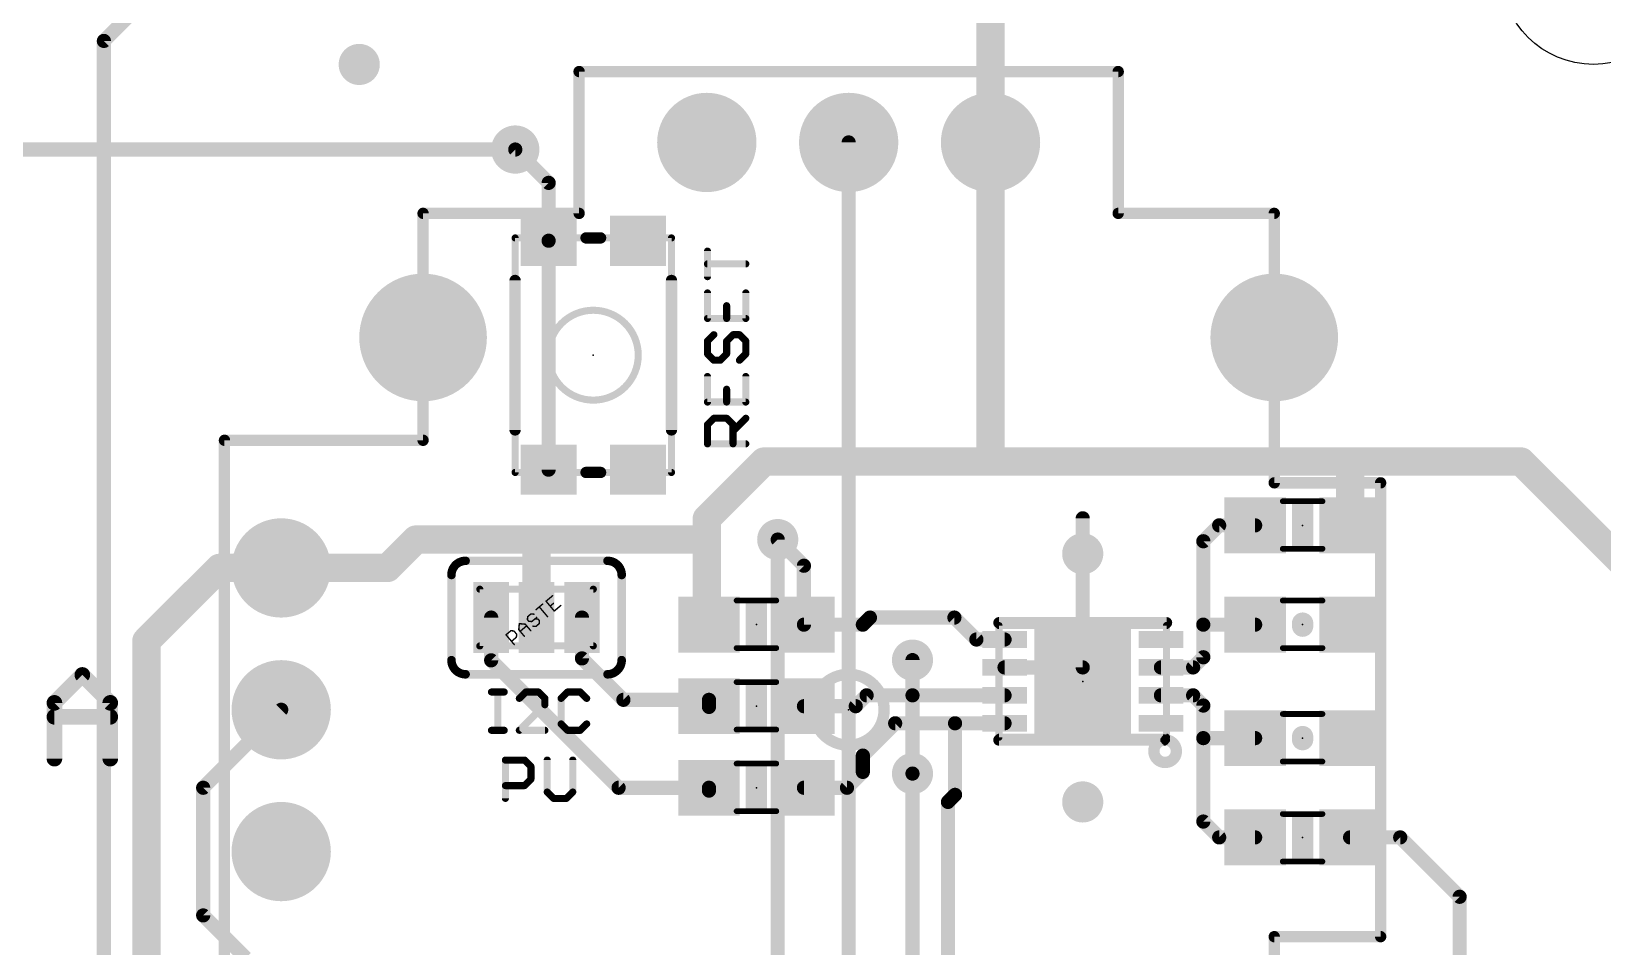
# Model space of a CAD drawing. Extents: x -12 to 110, y -16 to 66.
# Drawn here: x 67.28 to 95.41, y 27 to 43.39 of the extents above; entities that cross this region are included whole.
import ezdxf

# ---------------------------------------------------------------- set-up
doc = ezdxf.new("R2010")
doc.units = 0
for name, color, linetype in [('1', 12, 'CONTINUOUS'), ('16', 132, 'CONTINUOUS'), ('17', 110, 'CONTINUOUS'), ('18', 110, 'CONTINUOUS'), ('20', 53, 'CONTINUOUS'), ('21', 41, 'CONTINUOUS'), ('22', 40, 'CONTINUOUS'), ('23', 53, 'CONTINUOUS'), ('24', 53, 'CONTINUOUS'), ('51', 53, 'CONTINUOUS')]:
    doc.layers.add(name, color=color, linetype=linetype)

# ---------------------------------------------------------------- blocks, each defined once
blk = doc.blocks.new('RECT')
blk.add_solid([(-0.5, -0.5), (0.5, -0.5), (-0.5, 0.5), (0.5, 0.5)])
blk = doc.blocks.new('ROUNDP')
at = {"const_width": 0.5}
blk.add_lwpolyline([(0, -0.25, 1), (0, 0.25, 1), (0, -0.25)], format="xyb", dxfattribs=at)
blk = doc.blocks.new('ROUNDV')
at = {"const_width": 0.5}
blk.add_lwpolyline([(0, -0.25, 1), (0, 0.25, 1), (0, -0.25)], format="xyb", dxfattribs=at)

msp = doc.modelspace()

# ---------------------------------------------------------------- linework, layer by layer
at = {"layer": '1'}
for points, const_width in [([(73.62, 48.26), (68.58, 43.22)], 0.254), ([(84.455, 43.7209), (84.455, 41.402)], 0.508), ([(68.58, 43.22), (68.58, 24.384)], 0.254), ([(84.455, 41.402), (84.455, 35.687)], 0.508), ([(76.543, 40.678), (75.946, 41.275)], 0.254), ([(76.543, 39.642), (76.543, 40.678)], 0.254), ([(76.543, 35.542), (76.543, 39.642)], 0.254), ([(80.3989, 35.687), (79.375, 34.6631)], 0.508), ([(84.455, 35.687), (80.3989, 35.687)], 0.508), ([(90.893, 35.687), (84.455, 35.687)], 0.508), ([(90.893, 35.687), (90.893, 34.544)], 0.508), ([(93.9559, 35.687), (90.893, 35.687)], 0.508), ([(93.9559, 35.687), (97.79, 31.8529)], 0.508), ([(79.375, 34.6631), (79.375, 34.29)], 0.508), ([(86.106, 32), (86.106, 34.671)], 0.254), ([(88.549, 34.544), (88.265, 34.26)], 0.254), ([(89.193, 34.544), (88.549, 34.544)], 0.254), ([(73.66, 33.782), (74.168, 34.29)], 0.508), ([(74.168, 34.29), (76.327, 34.29)], 0.508), ([(76.327, 32.893), (76.327, 34.29)], 0.508), ([(76.327, 34.29), (79.375, 34.29)], 0.508), ([(79.375, 34.29), (79.375, 32.805)], 0.508), ([(81.114, 33.821), (80.645, 34.29)], 0.254), ([(88.265, 34.26), (88.265, 32.766)], 0.254), ([(70.6495, 33.782), (69.342, 32.4745)], 0.508), ([(71.755, 33.782), (70.6495, 33.782)], 0.508), ([(71.755, 33.782), (73.66, 33.782)], 0.508), ([(81.114, 32.766), (81.114, 33.821)], 0.254), ([(75.5142, 32.1266), (75.5142, 32.893)], 0.254), ([(77.1398, 32.1616), (77.1398, 32.893)], 0.254), ([(79.375, 32.805), (79.414, 32.766)], 0.508), ([(79.414, 32.766), (79.375, 32.766)], 0.508), ([(82.169, 32.766), (82.296, 32.893)], 0.254), ([(82.296, 32.893), (83.8086, 32.893)], 0.254), ([(83.8086, 32.893), (84.2016, 32.5)], 0.254), ([(69.342, 32.4745), (69.342, 24.1276)], 0.508), ([(81.114, 32.766), (82.169, 32.766)], 0.254), ([(88.265, 32.766), (89.193, 32.766)], 0.254), ([(88.265, 32.766), (88.265, 32.1825)], 0.254), ([(84.2016, 32.5), (84.706, 32.5)], 0.254), ([(77.7958, 29.845), (75.5142, 32.1266)], 0.254), ([(77.8816, 31.4198), (77.1398, 32.1616)], 0.254), ([(83.058, 31.5), (83.058, 32.131)], 0.254), ([(84.706, 32), (86.106, 32)], 0.254), ([(88.0825, 32), (87.506, 32)], 0.254), ([(88.265, 32.1825), (88.0825, 32)], 0.254), ([(79.414, 31.4198), (77.8816, 31.4198)], 0.254), ([(79.414, 31.4198), (79.414, 31.3055)], 0.254), ([(82.042, 31.3055), (82.2365, 31.5)], 0.254), ([(82.2365, 31.5), (83.058, 31.5)], 0.254), ([(84.706, 31.5), (83.058, 31.5)], 0.254), ([(88.0825, 31.5), (87.506, 31.5)], 0.254), ([(88.265, 31.3175), (88.0825, 31.5)], 0.254), ([(79.414, 31.2928), (79.414, 31.3055)], 0.254), ([(81.114, 31.3055), (82.042, 31.3055)], 0.254), ([(88.265, 30.734), (88.265, 31.3175)], 0.254), ([(82.169, 30.4213), (82.7477, 31)], 0.254), ([(82.7477, 31), (83.82, 31)], 0.254), ([(83.82, 31), (84.706, 31)], 0.254), ([(83.82, 29.718), (83.82, 31)], 0.254), ([(88.265, 30.734), (89.193, 30.734)], 0.254), ([(88.265, 29.24), (88.265, 30.734)], 0.254), ([(82.169, 30.129), (82.169, 30.4213)], 0.254), ([(81.885, 29.845), (82.169, 30.129)], 0.254), ([(83.058, 30.099), (83.058, 24.5497)], 0.254), ([(79.414, 29.845), (77.7958, 29.845)], 0.254), ([(79.414, 29.7942), (79.414, 29.845)], 0.254), ([(81.114, 29.845), (81.885, 29.845)], 0.254), ([(83.693, 29.591), (83.82, 29.718)], 0.254), ([(83.693, 19.939), (83.693, 29.591)], 0.254), ([(88.549, 28.956), (88.265, 29.24)], 0.254), ([(89.193, 28.956), (88.549, 28.956)], 0.254), ([(90.893, 28.956), (91.7902, 28.956)], 0.254), ([(91.7902, 28.956), (92.854, 27.8922)], 0.254), ([(92.854, 27.8922), (92.854, 14.462)], 0.254)]:
    msp.add_lwpolyline(points, dxfattribs=dict(at, const_width=const_width))
for points, const_width in [([(68.6435, 43.22, 1), (68.5165, 43.22)], 0.127), ([(68.5351, 43.2649, 1), (68.6249, 43.1751)], 0.127), ([(84.582, 41.402, 1), (84.328, 41.402)], 0.254), ([(75.9909, 41.3199, 1), (75.9011, 41.2301)], 0.127), ([(84.328, 41.402, 1), (84.582, 41.402)], 0.254), ([(76.6065, 40.678, 1), (76.4795, 40.678)], 0.127), ([(76.4981, 40.6331, 1), (76.5879, 40.7229)], 0.127), ([(76.6065, 39.642, 1), (76.4795, 39.642)], 0.127), ([(76.4795, 39.642, 1), (76.6065, 39.642)], 0.127), ([(80.3989, 35.814, 1), (80.3989, 35.56)], 0.254), ([(80.4887, 35.5972, 1), (80.3091, 35.7768)], 0.254), ([(84.455, 35.814, 1), (84.455, 35.56)], 0.254), ([(84.328, 35.687, 1), (84.582, 35.687)], 0.254), ([(84.455, 35.56, 1), (84.455, 35.814)], 0.254), ([(91.02, 35.687, 1), (90.766, 35.687)], 0.254), ([(90.893, 35.814, 1), (90.893, 35.56)], 0.254), ([(90.893, 35.56, 1), (90.893, 35.814)], 0.254), ([(94.0457, 35.7768, 1), (93.8661, 35.5972)], 0.254), ([(93.9559, 35.56, 1), (93.9559, 35.814)], 0.254), ([(76.4795, 35.542, 1), (76.6065, 35.542)], 0.127), ([(79.502, 34.6631, 1), (79.248, 34.6631)], 0.254), ([(79.2852, 34.7529, 1), (79.4648, 34.5733)], 0.254), ([(86.1695, 34.671, 1), (86.0425, 34.671)], 0.127), ([(88.549, 34.6075, 1), (88.549, 34.4805)], 0.127), ([(88.5939, 34.4991, 1), (88.5041, 34.5889)], 0.127), ([(89.193, 34.4805, 1), (89.193, 34.6075)], 0.127), ([(90.766, 34.544, 1), (91.02, 34.544)], 0.254), ([(74.168, 34.417, 1), (74.168, 34.163)], 0.254), ([(74.2578, 34.2002, 1), (74.0782, 34.3798)], 0.254), ([(76.454, 34.29, 1), (76.2, 34.29)], 0.254), ([(76.327, 34.417, 1), (76.327, 34.163)], 0.254), ([(76.327, 34.163, 1), (76.327, 34.417)], 0.254), ([(79.502, 34.29, 1), (79.248, 34.29)], 0.254), ([(79.248, 34.29, 1), (79.502, 34.29)], 0.254), ([(79.375, 34.163, 1), (79.375, 34.417)], 0.254), ([(80.6899, 34.3349, 1), (80.6001, 34.2451)], 0.127), ([(88.3285, 34.26, 1), (88.2015, 34.26)], 0.127), ([(88.2201, 34.3049, 1), (88.3099, 34.2151)], 0.127), ([(70.6495, 33.909, 1), (70.6495, 33.655)], 0.254), ([(70.7393, 33.6922, 1), (70.5597, 33.8718)], 0.254), ([(71.755, 33.909, 1), (71.755, 33.655)], 0.254), ([(71.755, 33.655, 1), (71.755, 33.909)], 0.254), ([(73.5702, 33.8718, 1), (73.7498, 33.6922)], 0.254), ([(73.66, 33.655, 1), (73.66, 33.909)], 0.254), ([(81.1775, 33.821, 1), (81.0505, 33.821)], 0.127), ([(81.0691, 33.7761, 1), (81.1589, 33.8659)], 0.127), ([(75.5777, 32.893, 1), (75.4507, 32.893)], 0.127), ([(76.2, 32.893, 1), (76.454, 32.893)], 0.254), ([(77.2033, 32.893, 1), (77.0763, 32.893)], 0.127), ([(79.4648, 32.8948, 1), (79.2852, 32.7152)], 0.254), ([(79.375, 32.893, 1), (79.375, 32.639)], 0.254), ([(79.248, 32.805, 1), (79.502, 32.805)], 0.254), ([(79.3242, 32.6762, 1), (79.5038, 32.8558)], 0.254), ([(79.414, 32.639, 1), (79.414, 32.893)], 0.254), ([(82.296, 32.9565, 1), (82.296, 32.8295)], 0.127), ([(82.3409, 32.8481, 1), (82.2511, 32.9379)], 0.127), ([(83.8535, 32.9379, 1), (83.7637, 32.8481)], 0.127), ([(83.8086, 32.8295, 1), (83.8086, 32.9565)], 0.127), ([(69.469, 32.4745, 1), (69.215, 32.4745)], 0.254), ([(69.2522, 32.5643, 1), (69.4318, 32.3847)], 0.254), ([(81.114, 32.8295, 1), (81.114, 32.7025)], 0.127), ([(81.0505, 32.766, 1), (81.1775, 32.766)], 0.127), ([(82.1241, 32.8109, 1), (82.2139, 32.7211)], 0.127), ([(82.169, 32.7025, 1), (82.169, 32.8295)], 0.127), ([(88.265, 32.8295, 1), (88.265, 32.7025)], 0.127), ([(88.3285, 32.766, 1), (88.2015, 32.766)], 0.127), ([(88.2015, 32.766, 1), (88.3285, 32.766)], 0.127), ([(89.193, 32.7025, 1), (89.193, 32.8295)], 0.127), ([(84.2016, 32.5635, 1), (84.2016, 32.4365)], 0.127), ([(84.1567, 32.4551, 1), (84.2465, 32.5449)], 0.127), ([(84.706, 32.4365, 1), (84.706, 32.5635)], 0.127), ([(75.5591, 32.1715, 1), (75.4693, 32.0817)], 0.127), ([(75.4507, 32.1266, 1), (75.5777, 32.1266)], 0.127), ([(77.1847, 32.2065, 1), (77.0949, 32.1167)], 0.127), ([(77.0763, 32.1616, 1), (77.2033, 32.1616)], 0.127), ([(83.1215, 32.131, 1), (82.9945, 32.131)], 0.127), ([(84.706, 32.0635, 1), (84.706, 31.9365)], 0.127), ([(86.106, 31.9365, 1), (86.106, 32.0635)], 0.127), ([(87.506, 32.0635, 1), (87.506, 31.9365)], 0.127), ([(88.0376, 32.0449, 1), (88.1274, 31.9551)], 0.127), ([(88.0825, 31.9365, 1), (88.0825, 32.0635)], 0.127), ([(88.2015, 32.1825, 1), (88.3285, 32.1825)], 0.127), ([(88.3099, 32.1376, 1), (88.2201, 32.2274)], 0.127), ([(86.0425, 32, 1), (86.1695, 32)], 0.127), ([(77.8816, 31.4833, 1), (77.8816, 31.3563)], 0.127), ([(77.8367, 31.3749, 1), (77.9265, 31.4647)], 0.127), ([(79.4775, 31.4198, 1), (79.3505, 31.4198)], 0.127), ([(79.414, 31.3563, 1), (79.414, 31.4833)], 0.127), ([(82.2365, 31.5635, 1), (82.2365, 31.4365)], 0.127), ([(82.2814, 31.4551, 1), (82.1916, 31.5449)], 0.127), ([(83.058, 31.5635, 1), (83.058, 31.4365)], 0.127), ([(82.9945, 31.5, 1), (83.1215, 31.5)], 0.127), ([(83.058, 31.4365, 1), (83.058, 31.5635)], 0.127), ([(84.706, 31.4365, 1), (84.706, 31.5635)], 0.127), ([(87.506, 31.5635, 1), (87.506, 31.4365)], 0.127), ([(88.1274, 31.5449, 1), (88.0376, 31.4551)], 0.127), ([(88.0825, 31.4365, 1), (88.0825, 31.5635)], 0.127), ([(79.4775, 31.3055, 1), (79.3505, 31.3055)], 0.127), ([(79.3505, 31.3055, 1), (79.4775, 31.3055)], 0.127), ([(79.3505, 31.2928, 1), (79.4775, 31.2928)], 0.127), ([(81.114, 31.369, 1), (81.114, 31.242)], 0.127), ([(81.9971, 31.3504, 1), (82.0869, 31.2606)], 0.127), ([(82.042, 31.242, 1), (82.042, 31.369)], 0.127), ([(88.3285, 31.3175, 1), (88.2015, 31.3175)], 0.127), ([(88.2201, 31.2726, 1), (88.3099, 31.3624)], 0.127), ([(82.7477, 31.0635, 1), (82.7477, 30.9365)], 0.127), ([(82.7926, 30.9551, 1), (82.7028, 31.0449)], 0.127), ([(83.82, 31.0635, 1), (83.82, 30.9365)], 0.127), ([(83.8835, 31, 1), (83.7565, 31)], 0.127), ([(83.82, 30.9365, 1), (83.82, 31.0635)], 0.127), ([(84.706, 30.9365, 1), (84.706, 31.0635)], 0.127), ([(88.265, 30.7975, 1), (88.265, 30.6705)], 0.127), ([(88.3285, 30.734, 1), (88.2015, 30.734)], 0.127), ([(88.2015, 30.734, 1), (88.3285, 30.734)], 0.127), ([(89.193, 30.6705, 1), (89.193, 30.7975)], 0.127), ([(82.2325, 30.4213, 1), (82.1055, 30.4213)], 0.127), ([(82.1241, 30.4662, 1), (82.2139, 30.3764)], 0.127), ([(82.1055, 30.129, 1), (82.2325, 30.129)], 0.127), ([(82.2139, 30.0841, 1), (82.1241, 30.1739)], 0.127), ([(83.1215, 30.099, 1), (82.9945, 30.099)], 0.127), ([(77.7958, 29.9085, 1), (77.7958, 29.7815)], 0.127), ([(77.7509, 29.8001, 1), (77.8407, 29.8899)], 0.127), ([(79.4775, 29.845, 1), (79.3505, 29.845)], 0.127), ([(79.3505, 29.7942, 1), (79.4775, 29.7942)], 0.127), ([(79.414, 29.7815, 1), (79.414, 29.9085)], 0.127), ([(81.114, 29.9085, 1), (81.114, 29.7815)], 0.127), ([(81.8401, 29.8899, 1), (81.9299, 29.8001)], 0.127), ([(81.885, 29.7815, 1), (81.885, 29.9085)], 0.127), ([(83.8649, 29.6731, 1), (83.7751, 29.7629)], 0.127), ([(83.7565, 29.591, 1), (83.6295, 29.591)], 0.127), ([(83.6481, 29.6359, 1), (83.7379, 29.5461)], 0.127), ([(83.7565, 29.718, 1), (83.8835, 29.718)], 0.127), ([(88.3099, 29.2849, 1), (88.2201, 29.1951)], 0.127), ([(88.2015, 29.24, 1), (88.3285, 29.24)], 0.127), ([(88.549, 29.0195, 1), (88.549, 28.8925)], 0.127), ([(88.5041, 28.9111, 1), (88.5939, 29.0009)], 0.127), ([(89.193, 28.8925, 1), (89.193, 29.0195)], 0.127), ([(90.893, 29.0195, 1), (90.893, 28.8925)], 0.127), ([(91.8351, 29.0009, 1), (91.7453, 28.9111)], 0.127), ([(91.7902, 28.8925, 1), (91.7902, 29.0195)], 0.127), ([(92.9175, 27.8922, 1), (92.7905, 27.8922)], 0.127), ([(92.8091, 27.8473, 1), (92.8989, 27.9371)], 0.127)]:
    msp.add_lwpolyline(points, format="xyb", dxfattribs=dict(at, const_width=const_width))
at = {"layer": '16', "const_width": 0.254}
for points in [[(75.946, 41.275), (55.145, 41.275)], [(81.915, 41.402), (81.915, 10.3378)], [(80.645, 34.29), (80.645, 22.8758)], [(83.058, 30.099), (83.058, 32.131)], [(71.755, 31.242), (70.358, 29.845)], [(83.058, 23.241), (83.058, 30.099)], [(70.358, 29.845), (70.358, 27.559)], [(70.358, 27.559), (71.12, 26.797)]]:
    msp.add_lwpolyline(points, dxfattribs=at)
at = {"layer": '16', "const_width": 0.127}
for points in [[(75.946, 41.2115, 1), (75.946, 41.3385)], [(81.9785, 41.402, 1), (81.8515, 41.402)], [(80.7085, 34.29, 1), (80.5815, 34.29)], [(83.1215, 32.131, 1), (82.9945, 32.131)], [(71.7999, 31.1971, 1), (71.7101, 31.2869)], [(83.1215, 30.099, 1), (82.9945, 30.099)], [(82.9945, 30.099, 1), (83.1215, 30.099)], [(70.4215, 29.845, 1), (70.2945, 29.845)], [(70.3131, 29.8899, 1), (70.4029, 29.8001)], [(70.4029, 27.6039, 1), (70.3131, 27.5141)], [(70.2945, 27.559, 1), (70.4215, 27.559)]]:
    msp.add_lwpolyline(points, format="xyb", dxfattribs=at)
at = {"layer": '20'}
msp.add_circle((95.25, 44.45), 1.651, dxfattribs=at)
at = {"layer": '21'}
for points, const_width in [([(77.473, 39.692), (77.213, 39.692)], 0.2032), ([(79.3871, 38.9982), (79.3871, 39.4558)], 0.127), ([(80.0735, 39.227), (79.3871, 39.227)], 0.127), ([(75.943, 36.254), (75.943, 38.93)], 0.2032), ([(78.743, 38.93), (78.743, 36.254)], 0.2032), ([(79.3871, 38.7073), (79.3871, 38.2497)], 0.127), ([(79.7303, 38.2497), (79.7303, 38.4785)], 0.127), ([(80.0735, 38.2497), (80.0735, 38.7073)], 0.127), ([(79.3871, 38.2497), (80.0735, 38.2497)], 0.127), ([(79.5015, 37.9589), (79.3871, 37.8445)], 0.127), ([(79.7303, 37.8445), (79.8447, 37.9589)], 0.127), ([(79.8447, 37.9589), (79.9591, 37.9589)], 0.127), ([(79.9591, 37.9589), (80.0735, 37.8445)], 0.127), ([(79.3871, 37.8445), (79.3871, 37.6157)], 0.127), ([(79.7303, 37.6157), (79.7303, 37.8445)], 0.127), ([(80.0735, 37.8445), (80.0735, 37.6157)], 0.127), ([(79.3871, 37.6157), (79.5015, 37.5013)], 0.127), ([(79.5015, 37.5013), (79.6159, 37.5013)], 0.127), ([(79.6159, 37.5013), (79.7303, 37.6157)], 0.127), ([(80.0735, 37.6157), (79.9591, 37.5013)], 0.127), ([(79.3871, 37.2105), (79.3871, 36.7529)], 0.127), ([(80.0735, 36.7529), (80.0735, 37.2105)], 0.127), ([(79.7303, 36.7529), (79.7303, 36.9817)], 0.127), ([(79.3871, 36.7529), (80.0735, 36.7529)], 0.127), ([(79.3871, 36.3477), (79.5015, 36.4621)], 0.127), ([(79.3871, 36.0045), (79.3871, 36.3477)], 0.127), ([(79.5015, 36.4621), (79.7303, 36.4621)], 0.127), ([(79.7303, 36.4621), (79.8447, 36.3477)], 0.127), ([(79.8447, 36.2333), (80.0735, 36.4621)], 0.127), ([(79.8447, 36.3477), (79.8447, 36.0045)], 0.127), ([(80.0735, 36.0045), (79.3871, 36.0045)], 0.127), ([(77.213, 35.492), (77.473, 35.492)], 0.2032), ([(75.057, 33.909), (77.597, 33.909)], 0.1524), ([(74.803, 33.655), (74.803, 32.131)], 0.1524), ([(77.851, 33.655), (77.851, 32.131)], 0.1524), ([(90.043, 32.7939), (90.043, 32.7381)], 0.381), ([(87.606, 32.8), (84.606, 32.8)], 0.2032), ([(77.597, 31.877), (75.057, 31.877)], 0.1524), ([(75.5196, 31.5601), (75.7484, 31.5601)], 0.127), ([(75.634, 30.8737), (75.634, 31.5601)], 0.127), ([(76.133, 31.5601), (76.0186, 31.4457)], 0.127), ([(76.3617, 31.5601), (76.133, 31.5601)], 0.127), ([(76.4761, 31.4457), (76.3617, 31.5601)], 0.127), ([(76.4761, 31.3313), (76.4761, 31.4457)], 0.127), ([(76.8814, 31.5601), (76.767, 31.4457)], 0.127), ([(76.767, 31.4457), (76.767, 30.9881)], 0.127), ([(77.1102, 31.5601), (76.8814, 31.5601)], 0.127), ([(77.2246, 31.4457), (77.1102, 31.5601)], 0.127), ([(76.0186, 30.8737), (76.4761, 31.3313)], 0.127), ([(76.767, 30.9881), (76.8814, 30.8737)], 0.127), ([(77.1102, 30.8737), (77.2246, 30.9881)], 0.127), ([(90.043, 30.7619), (90.043, 30.7061)], 0.381), ([(75.5196, 30.8737), (75.7484, 30.8737)], 0.127), ([(76.4761, 30.8737), (76.0186, 30.8737)], 0.127), ([(76.8814, 30.8737), (77.1102, 30.8737)], 0.127), ([(87.556, 30.7), (84.606, 30.7)], 0.2032), ([(87.606, 30.7), (87.556, 30.7)], 0.127), ([(75.7691, 29.6545), (75.7691, 30.3409)], 0.127), ([(75.7691, 30.3409), (76.1123, 30.3409)], 0.127), ([(76.1123, 30.3409), (76.2267, 30.2265)], 0.127), ([(76.5175, 30.3409), (76.5175, 29.7689)], 0.127), ([(76.9751, 29.7689), (76.9751, 30.3409)], 0.127), ([(76.2267, 30.2265), (76.2267, 29.9977)], 0.127), ([(76.1123, 29.8833), (75.7691, 29.8833)], 0.127), ([(76.2267, 29.9977), (76.1123, 29.8833)], 0.127), ([(76.5175, 29.7689), (76.6319, 29.6545)], 0.127), ([(76.8607, 29.6545), (76.9751, 29.7689)], 0.127), ([(76.6319, 29.6545), (76.8607, 29.6545)], 0.127)]:
    msp.add_lwpolyline(points, dxfattribs=dict(at, const_width=const_width))
for points, const_width in [([(77.213, 39.7428, 1), (77.213, 39.6412)], 0.1016), ([(77.473, 39.6412, 1), (77.473, 39.7428)], 0.1016), ([(79.4189, 39.4558, 1), (79.3554, 39.4558)], 0.0635), ([(79.3871, 39.2587, 1), (79.3871, 39.1952)], 0.0635), ([(80.0735, 39.1952, 1), (80.0735, 39.2587)], 0.0635), ([(75.9938, 38.93, 1), (75.8922, 38.93)], 0.1016), ([(78.7938, 38.93, 1), (78.6922, 38.93)], 0.1016), ([(79.3554, 38.9982, 1), (79.4189, 38.9982)], 0.0635), ([(79.4189, 38.7073, 1), (79.3554, 38.7073)], 0.0635), ([(79.7621, 38.4785, 1), (79.6986, 38.4785)], 0.0635), ([(80.1053, 38.7073, 1), (80.0418, 38.7073)], 0.0635), ([(77.343, 36.787, 1), (77.343, 38.397, 1), (77.343, 36.787)], 0.127), ([(79.3871, 38.2815, 1), (79.3871, 38.218)], 0.0635), ([(79.3554, 38.2497, 1), (79.4189, 38.2497)], 0.0635), ([(79.6986, 38.2497, 1), (79.7621, 38.2497)], 0.0635), ([(80.0418, 38.2497, 1), (80.1053, 38.2497)], 0.0635), ([(80.0735, 38.218, 1), (80.0735, 38.2815)], 0.0635), ([(79.524, 37.9365, 1), (79.4791, 37.9814)], 0.0635), ([(79.8447, 37.9907, 1), (79.8447, 37.9272)], 0.0635), ([(79.8672, 37.9365, 1), (79.8223, 37.9814)], 0.0635), ([(79.9816, 37.9814, 1), (79.9367, 37.9365)], 0.0635), ([(79.9591, 37.9272, 1), (79.9591, 37.9907)], 0.0635), ([(79.4189, 37.8445, 1), (79.3554, 37.8445)], 0.0635), ([(79.3647, 37.867, 1), (79.4096, 37.8221)], 0.0635), ([(79.7621, 37.8445, 1), (79.6986, 37.8445)], 0.0635), ([(79.7079, 37.867, 1), (79.7528, 37.8221)], 0.0635), ([(80.1053, 37.8445, 1), (80.0418, 37.8445)], 0.0635), ([(80.051, 37.8221, 1), (80.096, 37.867)], 0.0635), ([(79.4096, 37.6382, 1), (79.3647, 37.5933)], 0.0635), ([(79.3554, 37.6157, 1), (79.4189, 37.6157)], 0.0635), ([(79.5015, 37.5331, 1), (79.5015, 37.4696)], 0.0635), ([(79.4791, 37.4789, 1), (79.524, 37.5238)], 0.0635), ([(79.5935, 37.5238, 1), (79.6384, 37.4789)], 0.0635), ([(79.6159, 37.4696, 1), (79.6159, 37.5331)], 0.0635), ([(79.6986, 37.6157, 1), (79.7621, 37.6157)], 0.0635), ([(79.7528, 37.5933, 1), (79.7079, 37.6382)], 0.0635), ([(79.9367, 37.5238, 1), (79.9816, 37.4789)], 0.0635), ([(80.0418, 37.6157, 1), (80.1053, 37.6157)], 0.0635), ([(80.096, 37.5933, 1), (80.051, 37.6382)], 0.0635), ([(79.4189, 37.2105, 1), (79.3554, 37.2105)], 0.0635), ([(80.1053, 37.2105, 1), (80.0418, 37.2105)], 0.0635), ([(79.7621, 36.9817, 1), (79.6986, 36.9817)], 0.0635), ([(79.3871, 36.7847, 1), (79.3871, 36.7212)], 0.0635), ([(79.3554, 36.7529, 1), (79.4189, 36.7529)], 0.0635), ([(79.6986, 36.7529, 1), (79.7621, 36.7529)], 0.0635), ([(80.0418, 36.7529, 1), (80.1053, 36.7529)], 0.0635), ([(80.0735, 36.7212, 1), (80.0735, 36.7847)], 0.0635), ([(75.8922, 36.254, 1), (75.9938, 36.254)], 0.1016), ([(78.6922, 36.254, 1), (78.7938, 36.254)], 0.1016), ([(79.4189, 36.3477, 1), (79.3554, 36.3477)], 0.0635), ([(79.3647, 36.3701, 1), (79.4096, 36.3252)], 0.0635), ([(79.5015, 36.4938, 1), (79.5015, 36.4303)], 0.0635), ([(79.524, 36.4396, 1), (79.4791, 36.4845)], 0.0635), ([(79.7528, 36.4845, 1), (79.7079, 36.4396)], 0.0635), ([(79.7303, 36.4303, 1), (79.7303, 36.4938)], 0.0635), ([(79.8765, 36.3477, 1), (79.813, 36.3477)], 0.0635), ([(79.8223, 36.3252, 1), (79.8672, 36.3701)], 0.0635), ([(80.096, 36.4396, 1), (80.051, 36.4845)], 0.0635), ([(79.3871, 36.0363, 1), (79.3871, 35.9727)], 0.0635), ([(79.3554, 36.0045, 1), (79.4189, 36.0045)], 0.0635), ([(79.8223, 36.2557, 1), (79.8672, 36.2108)], 0.0635), ([(79.813, 36.0045, 1), (79.8765, 36.0045)], 0.0635), ([(80.0735, 35.9727, 1), (80.0735, 36.0363)], 0.0635), ([(77.213, 35.5428, 1), (77.213, 35.4412)], 0.1016), ([(77.473, 35.4412, 1), (77.473, 35.5428)], 0.1016), ([(75.057, 33.909, 0.4142), (74.803, 33.655)], 0.1524), ([(75.057, 33.9471, 1), (75.057, 33.8709)], 0.0762), ([(75.057, 33.8709, 1), (75.057, 33.9471)], 0.0762), ([(77.851, 33.655, 0.4142), (77.597, 33.909)], 0.1524), ([(77.597, 33.9471, 1), (77.597, 33.8709)], 0.0762), ([(77.597, 33.8709, 1), (77.597, 33.9471)], 0.0762), ([(74.8411, 33.655, 1), (74.7649, 33.655)], 0.0762), ([(74.7649, 33.655, 1), (74.8411, 33.655)], 0.0762), ([(77.8891, 33.655, 1), (77.8129, 33.655)], 0.0762), ([(77.8129, 33.655, 1), (77.8891, 33.655)], 0.0762), ([(90.1382, 32.7939, 1), (89.9478, 32.7939)], 0.1905), ([(84.606, 32.8508, 1), (84.606, 32.7492)], 0.1016), ([(87.606, 32.7492, 1), (87.606, 32.8508)], 0.1016), ([(89.9478, 32.7381, 1), (90.1382, 32.7381)], 0.1905), ([(74.803, 32.131, 0.4142), (75.057, 31.877)], 0.1524), ([(74.8411, 32.131, 1), (74.7649, 32.131)], 0.0762), ([(74.7649, 32.131, 1), (74.8411, 32.131)], 0.0762), ([(77.597, 31.877, 0.4142), (77.851, 32.131)], 0.1524), ([(77.8891, 32.131, 1), (77.8129, 32.131)], 0.0762), ([(77.8129, 32.131, 1), (77.8891, 32.131)], 0.0762), ([(75.057, 31.9151, 1), (75.057, 31.8389)], 0.0762), ([(75.057, 31.8389, 1), (75.057, 31.9151)], 0.0762), ([(77.597, 31.9151, 1), (77.597, 31.8389)], 0.0762), ([(77.597, 31.8389, 1), (77.597, 31.9151)], 0.0762), ([(75.5196, 31.5918, 1), (75.5196, 31.5283)], 0.0635), ([(75.6658, 31.5601, 1), (75.6023, 31.5601)], 0.0635), ([(75.7484, 31.5283, 1), (75.7484, 31.5918)], 0.0635), ([(76.133, 31.5918, 1), (76.133, 31.5283)], 0.0635), ([(76.1554, 31.5376, 1), (76.1105, 31.5825)], 0.0635), ([(76.3842, 31.5825, 1), (76.3393, 31.5376)], 0.0635), ([(76.3617, 31.5283, 1), (76.3617, 31.5918)], 0.0635), ([(76.5079, 31.4457, 1), (76.4444, 31.4457)], 0.0635), ([(76.7987, 31.4457, 1), (76.7352, 31.4457)], 0.0635), ([(76.8814, 31.5918, 1), (76.8814, 31.5283)], 0.0635), ([(76.9038, 31.5376, 1), (76.8589, 31.5825)], 0.0635), ([(77.1326, 31.5825, 1), (77.0877, 31.5376)], 0.0635), ([(77.1102, 31.5283, 1), (77.1102, 31.5918)], 0.0635), ([(75.9961, 31.4681, 1), (76.041, 31.4232)], 0.0635), ([(76.4444, 31.3313, 1), (76.5079, 31.3313)], 0.0635), ([(76.4537, 31.4232, 1), (76.4986, 31.4681)], 0.0635), ([(76.4986, 31.3088, 1), (76.4537, 31.3537)], 0.0635), ([(76.7445, 31.4681, 1), (76.7894, 31.4232)], 0.0635), ([(77.2021, 31.4232, 1), (77.247, 31.4681)], 0.0635), ([(76.7894, 31.0105, 1), (76.7445, 30.9656)], 0.0635), ([(76.7352, 30.9881, 1), (76.7987, 30.9881)], 0.0635), ([(77.247, 30.9656, 1), (77.2021, 31.0105)], 0.0635), ([(90.1382, 30.7619, 1), (89.9478, 30.7619)], 0.1905), ([(75.5196, 30.9055, 1), (75.5196, 30.842)], 0.0635), ([(75.6023, 30.8737, 1), (75.6658, 30.8737)], 0.0635), ([(75.7484, 30.842, 1), (75.7484, 30.9055)], 0.0635), ([(75.9961, 30.8962, 1), (76.041, 30.8512)], 0.0635), ([(76.0186, 30.9055, 1), (76.0186, 30.842)], 0.0635), ([(76.4761, 30.842, 1), (76.4761, 30.9055)], 0.0635), ([(76.8814, 30.9055, 1), (76.8814, 30.842)], 0.0635), ([(76.8589, 30.8512, 1), (76.9038, 30.8962)], 0.0635), ([(77.0877, 30.8962, 1), (77.1326, 30.8512)], 0.0635), ([(77.1102, 30.842, 1), (77.1102, 30.9055)], 0.0635), ([(84.606, 30.7508, 1), (84.606, 30.6492)], 0.1016), ([(87.556, 30.7, 16.0623), (87.606, 30.7)], 0.2032), ([(87.556, 30.7318, 1), (87.556, 30.6683)], 0.0635), ([(87.5623, 30.6496, 1), (87.5497, 30.7504)], 0.1016), ([(87.6123, 30.7504, 1), (87.5997, 30.6496)], 0.1016), ([(87.556, 30.6492, 1), (87.556, 30.7508)], 0.1016), ([(87.606, 30.6683, 1), (87.606, 30.7318)], 0.0635), ([(89.9478, 30.7061, 1), (90.1382, 30.7061)], 0.1905), ([(75.8008, 30.3409, 1), (75.7373, 30.3409)], 0.0635), ([(75.7691, 30.3726, 1), (75.7691, 30.3091)], 0.0635), ([(76.1347, 30.3633, 1), (76.0898, 30.3184)], 0.0635), ([(76.1123, 30.3091, 1), (76.1123, 30.3726)], 0.0635), ([(76.5493, 30.3409, 1), (76.4857, 30.3409)], 0.0635), ([(77.0068, 30.3409, 1), (76.9433, 30.3409)], 0.0635), ([(76.2584, 30.2265, 1), (76.1949, 30.2265)], 0.0635), ([(76.2042, 30.204, 1), (76.2491, 30.2489)], 0.0635), ([(75.7691, 29.915, 1), (75.7691, 29.8515)], 0.0635), ([(76.0898, 29.9057, 1), (76.1347, 29.8608)], 0.0635), ([(76.1123, 29.8515, 1), (76.1123, 29.915)], 0.0635), ([(76.1949, 29.9977, 1), (76.2584, 29.9977)], 0.0635), ([(76.2491, 29.9752, 1), (76.2042, 30.0201)], 0.0635), ([(76.54, 29.7913, 1), (76.495, 29.7464)], 0.0635), ([(76.9975, 29.7464, 1), (76.9526, 29.7913)], 0.0635), ([(75.7373, 29.6545, 1), (75.8008, 29.6545)], 0.0635), ([(76.4857, 29.7689, 1), (76.5493, 29.7689)], 0.0635), ([(76.6319, 29.6863, 1), (76.6319, 29.6228)], 0.0635), ([(76.6094, 29.632, 1), (76.6543, 29.677)], 0.0635), ([(76.8382, 29.677, 1), (76.8831, 29.632)], 0.0635), ([(76.8607, 29.6228, 1), (76.8607, 29.6863)], 0.0635), ([(76.9433, 29.7689, 1), (77.0068, 29.7689)], 0.0635)]:
    msp.add_lwpolyline(points, format="xyb", dxfattribs=dict(at, const_width=const_width))
at = {"layer": '22'}
for points, const_width in [([(86.741, 42.672), (77.089, 42.672)], 0.2032), ([(77.089, 42.672), (77.089, 40.132)], 0.2032), ([(86.741, 42.672), (86.741, 40.132)], 0.2032), ([(77.089, 40.132), (74.295, 40.132)], 0.2032), ([(74.295, 36.068), (74.295, 40.132)], 0.2032), ([(86.741, 40.132), (89.535, 40.132)], 0.2032), ([(89.535, 35.306), (89.535, 40.132)], 0.2032), ([(74.295, 36.068), (70.739, 36.068)], 0.2032), ([(70.739, 26.416), (70.739, 36.068)], 0.2032), ([(89.535, 35.306), (91.44, 35.306)], 0.2032), ([(91.44, 27.178), (91.44, 35.306)], 0.2032), ([(68.1943, 31.8656), (67.6944, 31.3656)], 0.2794), ([(68.6943, 31.3656), (68.1943, 31.8656)], 0.2794), ([(67.6944, 31.3656), (67.6944, 30.3657)], 0.2794), ([(68.6943, 31.1156), (67.6944, 31.1156)], 0.2794), ([(68.6943, 30.3657), (68.6943, 31.3656)], 0.2794), ([(89.535, 27.178), (89.535, 24.257)], 0.2032), ([(89.535, 27.178), (91.44, 27.178)], 0.2032)]:
    msp.add_lwpolyline(points, dxfattribs=dict(at, const_width=const_width))
for points, const_width in [([(77.089, 42.7228, 1), (77.089, 42.6212)], 0.1016), ([(77.1398, 42.672, 1), (77.0382, 42.672)], 0.1016), ([(86.7918, 42.672, 1), (86.6902, 42.672)], 0.1016), ([(86.741, 42.6212, 1), (86.741, 42.7228)], 0.1016), ([(74.295, 40.1828, 1), (74.295, 40.0812)], 0.1016), ([(74.3458, 40.132, 1), (74.2442, 40.132)], 0.1016), ([(77.089, 40.0812, 1), (77.089, 40.1828)], 0.1016), ([(86.741, 40.1828, 1), (86.741, 40.0812)], 0.1016), ([(89.5858, 40.132, 1), (89.4842, 40.132)], 0.1016), ([(89.535, 40.0812, 1), (89.535, 40.1828)], 0.1016), ([(77.0382, 40.132, 1), (77.1398, 40.132)], 0.1016), ([(86.6902, 40.132, 1), (86.7918, 40.132)], 0.1016), ([(70.739, 36.1188, 1), (70.739, 36.0172)], 0.1016), ([(70.7898, 36.068, 1), (70.6882, 36.068)], 0.1016), ([(74.2442, 36.068, 1), (74.3458, 36.068)], 0.1016), ([(74.295, 36.0172, 1), (74.295, 36.1188)], 0.1016), ([(89.535, 35.3568, 1), (89.535, 35.2552)], 0.1016), ([(89.4842, 35.306, 1), (89.5858, 35.306)], 0.1016), ([(91.4908, 35.306, 1), (91.3892, 35.306)], 0.1016), ([(91.44, 35.2552, 1), (91.44, 35.3568)], 0.1016), ([(68.2437, 31.915, 1), (68.1449, 31.8162)], 0.1397), ([(68.2437, 31.8162, 1), (68.1449, 31.915)], 0.1397), ([(81.915, 30.607, 1), (81.915, 31.877, 1), (81.915, 30.607)], 0.2032), ([(67.7642, 31.3656, 1), (67.6245, 31.3656)], 0.1397), ([(67.645, 31.415, 1), (67.7438, 31.3162)], 0.1397), ([(67.6944, 31.1855, 1), (67.6944, 31.0458)], 0.1397), ([(68.7642, 31.3656, 1), (68.6244, 31.3656)], 0.1397), ([(68.6449, 31.3162, 1), (68.7437, 31.415)], 0.1397), ([(68.6943, 31.0458, 1), (68.6943, 31.1855)], 0.1397), ([(67.6245, 30.3657, 1), (67.7642, 30.3657)], 0.1397), ([(68.6244, 30.3657, 1), (68.7642, 30.3657)], 0.1397), ([(89.5858, 27.178, 1), (89.4842, 27.178)], 0.1016), ([(89.535, 27.2288, 1), (89.535, 27.1272)], 0.1016), ([(91.3892, 27.178, 1), (91.4908, 27.178)], 0.1016), ([(91.44, 27.1272, 1), (91.44, 27.2288)], 0.1016)]:
    msp.add_lwpolyline(points, format="xyb", dxfattribs=dict(at, const_width=const_width))
at = {"layer": '23'}
for p in [(77.343, 37.592), (90.043, 34.544), (76.327, 32.893), (80.264, 32.766), (90.043, 32.766), (86.106, 31.75), (80.264, 31.3055), (90.043, 30.734), (80.264, 29.845), (90.043, 28.956)]:
    msp.add_point(p, dxfattribs=at)
at = {"layer": '24'}
msp.add_point((81.915, 31.242), dxfattribs=at)
at = {"layer": '51'}
for points, const_width in [([(75.9748, 39.692, 1), (75.9112, 39.692)], 0.0635), ([(75.943, 39.7238, 1), (75.943, 39.6602)], 0.0635), ([(78.7748, 39.692, 1), (78.7113, 39.692)], 0.0635), ([(78.743, 39.6602, 1), (78.743, 39.7238)], 0.0635), ([(75.9112, 35.492, 1), (75.9748, 35.492)], 0.0635), ([(75.943, 35.5238, 1), (75.943, 35.4603)], 0.0635), ([(78.7113, 35.492, 1), (78.7748, 35.492)], 0.0635), ([(78.743, 35.4603, 1), (78.743, 35.5238)], 0.0635), ([(89.687, 35.0014, 1), (89.687, 34.9506)], 0.0508), ([(90.399, 34.9506, 1), (90.399, 35.0014)], 0.0508), ([(89.687, 34.1504, 1), (89.687, 34.0996)], 0.0508), ([(90.399, 34.0996, 1), (90.399, 34.1504)], 0.0508), ([(75.311, 33.4328, 1), (75.311, 33.3693)], 0.0635), ([(75.3428, 33.401, 1), (75.2793, 33.401)], 0.0635), ([(76.5018, 33.1898, 1), (76.4921, 33.1816)], 0.0127), ([(76.4929, 33.1906, 1), (76.5011, 33.1809)], 0.0127), ([(76.6179, 33.2789, 1), (76.6097, 33.2886)], 0.0127), ([(77.3748, 33.401, 1), (77.3113, 33.401)], 0.0635), ([(77.343, 33.3693, 1), (77.343, 33.4328)], 0.0635), ([(79.908, 33.2234, 1), (79.908, 33.1726)], 0.0508), ([(80.62, 33.1726, 1), (80.62, 33.2234)], 0.0508), ([(89.687, 33.2234, 1), (89.687, 33.1726)], 0.0508), ([(90.399, 33.1726, 1), (90.399, 33.2234)], 0.0508), ([(76.1742, 32.909, 1), (76.1615, 32.9101)], 0.0127), ([(76.1638, 32.9144, 1), (76.1719, 32.9047)], 0.0127), ([(76.2268, 32.9649, 1), (76.2257, 32.9523)], 0.0127), ([(76.2304, 32.9537, 1), (76.2222, 32.9635)], 0.0127), ([(76.2795, 32.9476, 1), (76.2806, 32.9602)], 0.0127), ([(76.3137, 33.0403, 1), (76.3219, 33.0305)], 0.0127), ([(76.3811, 33.0885, 1), (76.3714, 33.0803)], 0.0127), ([(76.4387, 33.1286, 1), (76.4306, 33.1383)], 0.0127), ([(76.5184, 32.9051, 1), (76.5282, 32.9132)], 0.0127), ([(76.5664, 33.103, 1), (76.5746, 33.0932)], 0.0127), ([(76.633, 33.1423, 1), (76.6248, 33.152)], 0.0127), ([(76.64, 33.0153, 1), (76.6481, 33.0056)], 0.0127), ([(76.6392, 33.0064, 1), (76.6489, 33.0145)], 0.0127), ([(76.765, 33.1036, 1), (76.7568, 33.1134)], 0.0127), ([(75.8685, 32.6643, 1), (75.8674, 32.6516)], 0.0127), ([(75.872, 32.6531, 1), (75.8639, 32.6628)], 0.0127), ([(75.9266, 32.6573, 1), (75.9168, 32.6492)], 0.0127), ([(75.9211, 32.6469, 1), (75.9222, 32.6596)], 0.0127), ([(76.0134, 32.6804, 1), (76.0037, 32.6722)], 0.0127), ([(76.0022, 32.6769, 1), (76.0148, 32.6758)], 0.0127), ([(76.0185, 32.7901, 1), (76.0174, 32.7774)], 0.0127), ([(76.0242, 32.7832, 1), (76.0116, 32.7843)], 0.0127), ([(76.0289, 32.652, 1), (76.0371, 32.6422)], 0.0127), ([(76.1302, 32.7784, 1), (76.1205, 32.7703)], 0.0127), ([(76.1248, 32.768, 1), (76.1259, 32.7807)], 0.0127), ([(76.154, 32.7403, 1), (76.1458, 32.75)], 0.0127), ([(76.1568, 32.8564, 1), (76.1695, 32.8553)], 0.0127), ([(76.168, 32.8599, 1), (76.1583, 32.8518)], 0.0127), ([(76.1882, 32.833, 1), (76.1871, 32.8203)], 0.0127), ([(76.1828, 32.8226, 1), (76.1925, 32.8307)], 0.0127), ([(76.2185, 32.6534, 1), (76.2283, 32.6616)], 0.0127), ([(76.2373, 32.8268, 1), (76.2455, 32.8171)], 0.0127), ([(76.2408, 32.8156, 1), (76.2419, 32.8283)], 0.0127), ([(76.2618, 32.7453, 1), (76.2607, 32.7327)], 0.0127), ([(76.3004, 32.8773, 1), (76.2993, 32.8646)], 0.0127), ([(76.3039, 32.8661, 1), (76.2957, 32.8758)], 0.0127), ([(76.3108, 32.7392, 1), (76.319, 32.7294)], 0.0127), ([(76.3144, 32.728, 1), (76.3155, 32.7406)], 0.0127), ([(76.3584, 32.8703, 1), (76.3487, 32.8622)], 0.0127), ([(76.353, 32.8599, 1), (76.3541, 32.8726)], 0.0127), ([(76.367, 32.7839, 1), (76.3797, 32.7828)], 0.0127), ([(76.3774, 32.7785, 1), (76.3693, 32.7882)], 0.0127), ([(76.3844, 32.8365, 1), (76.3717, 32.8376)], 0.0127), ([(76.3732, 32.833, 1), (76.3829, 32.8411)], 0.0127), ([(84.606, 32.7818, 1), (84.606, 32.7182)], 0.0635), ([(84.6378, 32.75, 1), (84.5743, 32.75)], 0.0635), ([(87.6378, 32.75, 1), (87.5743, 32.75)], 0.0635), ([(87.606, 32.7182, 1), (87.606, 32.7818)], 0.0635), ([(75.311, 32.4168, 1), (75.311, 32.3532)], 0.0635), ([(75.2793, 32.385, 1), (75.3428, 32.385)], 0.0635), ([(75.7852, 32.5885, 1), (75.7755, 32.5803)], 0.0127), ([(75.7762, 32.5893, 1), (75.7844, 32.5795)], 0.0127), ([(75.8743, 32.4724, 1), (75.8825, 32.4627)], 0.0127), ([(75.9225, 32.4051, 1), (75.9323, 32.4132)], 0.0127), ([(75.9597, 32.5416, 1), (75.9723, 32.5405)], 0.0127), ([(75.9701, 32.5362, 1), (75.9619, 32.546)], 0.0127), ([(75.977, 32.5943, 1), (75.9644, 32.5954)], 0.0127), ([(75.9658, 32.5907, 1), (75.9756, 32.5989)], 0.0127), ([(76.1017, 32.5554, 1), (76.1114, 32.5636)], 0.0127), ([(77.3113, 32.385, 1), (77.3748, 32.385)], 0.0635), ([(77.343, 32.3532, 1), (77.343, 32.4168)], 0.0635), ([(79.908, 32.3724, 1), (79.908, 32.3216)], 0.0508), ([(80.62, 32.3216, 1), (80.62, 32.3724)], 0.0508), ([(89.687, 32.3724, 1), (89.687, 32.3216)], 0.0508), ([(90.399, 32.3216, 1), (90.399, 32.3724)], 0.0508), ([(79.908, 31.7629, 1), (79.908, 31.7121)], 0.0508), ([(80.62, 31.7121, 1), (80.62, 31.7629)], 0.0508), ([(89.687, 31.1914, 1), (89.687, 31.1406)], 0.0508), ([(90.399, 31.1406, 1), (90.399, 31.1914)], 0.0508), ([(79.908, 30.9119, 1), (79.908, 30.8611)], 0.0508), ([(80.62, 30.8611, 1), (80.62, 30.9119)], 0.0508), ([(84.606, 30.7817, 1), (84.606, 30.7183)], 0.0635), ([(84.5743, 30.75, 1), (84.6378, 30.75)], 0.0635), ([(87.5743, 30.75, 1), (87.6378, 30.75)], 0.0635), ([(87.606, 30.7183, 1), (87.606, 30.7817)], 0.0635), ([(79.908, 30.3024, 1), (79.908, 30.2516)], 0.0508), ([(80.62, 30.2516, 1), (80.62, 30.3024)], 0.0508), ([(89.687, 30.3404, 1), (89.687, 30.2896)], 0.0508), ([(90.399, 30.2896, 1), (90.399, 30.3404)], 0.0508), ([(79.908, 29.4514, 1), (79.908, 29.4006)], 0.0508), ([(80.62, 29.4006, 1), (80.62, 29.4514)], 0.0508), ([(89.687, 29.4004, 1), (89.687, 29.3496)], 0.0508), ([(90.399, 29.3496, 1), (90.399, 29.4004)], 0.0508), ([(89.687, 28.5494, 1), (89.687, 28.4986)], 0.0508), ([(90.399, 28.4986, 1), (90.399, 28.5494)], 0.0508)]:
    msp.add_lwpolyline(points, format="xyb", dxfattribs=dict(at, const_width=const_width))
for points, const_width in [([(78.743, 39.692), (75.943, 39.692)], 0.127), ([(75.943, 39.692), (75.943, 35.492)], 0.127), ([(78.743, 39.692), (78.743, 35.492)], 0.127), ([(75.943, 35.492), (78.743, 35.492)], 0.127), ([(89.687, 34.976), (90.399, 34.976)], 0.1016), ([(89.687, 34.125), (90.399, 34.125)], 0.1016), ([(77.343, 33.401), (75.311, 33.401)], 0.127), ([(75.311, 33.401), (75.311, 32.385)], 0.127), ([(76.6138, 33.2838), (76.497, 33.1857)], 0.0254), ([(76.497, 33.1857), (76.644, 33.0105)], 0.0254), ([(77.343, 32.385), (77.343, 33.401)], 0.127), ([(79.908, 33.198), (80.62, 33.198)], 0.1016), ([(89.687, 33.198), (90.399, 33.198)], 0.1016), ([(76.1679, 32.9096), (76.1632, 32.8559)], 0.0254), ([(76.2263, 32.9586), (76.1679, 32.9096)], 0.0254), ([(76.28, 32.9539), (76.2263, 32.9586)], 0.0254), ([(76.3178, 33.0354), (76.4347, 33.1334)], 0.0254), ([(76.5233, 32.9092), (76.3762, 33.0844)], 0.0254), ([(76.5705, 33.0981), (76.6289, 33.1471)], 0.0254), ([(76.644, 33.0105), (76.7609, 33.1085)], 0.0254), ([(75.7803, 32.5844), (75.868, 32.6579)], 0.0254), ([(75.868, 32.6579), (75.9217, 32.6532)], 0.0254), ([(75.9217, 32.6532), (75.9707, 32.5948)], 0.0254), ([(76.0085, 32.6763), (76.0179, 32.7838)], 0.0254), ([(76.1066, 32.5595), (76.0085, 32.6763)], 0.0254), ([(76.0179, 32.7838), (76.1254, 32.7744)], 0.0254), ([(76.033, 32.6471), (76.1499, 32.7451)], 0.0254), ([(76.1254, 32.7744), (76.2234, 32.6575)], 0.0254), ([(76.1632, 32.8559), (76.1877, 32.8266)], 0.0254), ([(76.1877, 32.8266), (76.2414, 32.8219)], 0.0254), ([(76.2414, 32.8219), (76.2998, 32.871)], 0.0254), ([(76.3149, 32.7343), (76.2612, 32.739)], 0.0254), ([(76.2998, 32.871), (76.3535, 32.8663)], 0.0254), ([(76.3734, 32.7833), (76.3149, 32.7343)], 0.0254), ([(76.3535, 32.8663), (76.3781, 32.8371)], 0.0254), ([(76.3781, 32.8371), (76.3734, 32.7833)], 0.0254), ([(87.606, 32.75), (84.606, 32.75)], 0.127), ([(84.606, 32.75), (84.606, 30.75)], 0.127), ([(87.606, 30.75), (87.606, 32.75)], 0.127), ([(75.311, 32.385), (77.343, 32.385)], 0.127), ([(75.9274, 32.4091), (75.7803, 32.5844)], 0.0254), ([(75.966, 32.5411), (75.8784, 32.4676)], 0.0254), ([(75.9707, 32.5948), (75.966, 32.5411)], 0.0254), ([(79.908, 32.347), (80.62, 32.347)], 0.1016), ([(89.687, 32.347), (90.399, 32.347)], 0.1016), ([(79.908, 31.7375), (80.62, 31.7375)], 0.1016), ([(89.687, 31.166), (90.399, 31.166)], 0.1016), ([(79.908, 30.8865), (80.62, 30.8865)], 0.1016), ([(84.606, 30.75), (87.606, 30.75)], 0.127), ([(79.908, 30.277), (80.62, 30.277)], 0.1016), ([(89.687, 30.315), (90.399, 30.315)], 0.1016), ([(79.908, 29.426), (80.62, 29.426)], 0.1016), ([(90.399, 29.375), (89.687, 29.375)], 0.1016), ([(90.399, 28.524), (89.687, 28.524)], 0.1016)]:
    msp.add_lwpolyline(points, dxfattribs=dict(at, const_width=const_width))

# ---------------------------------------------------------------- block references
at = {"layer": '1'}
for p, xscale, rotation in [((76.543, 39.642), 0.9, 270), ((78.143, 39.642), 0.9, 270), ((76.543, 35.542), 0.9, 270), ((78.143, 35.542), 0.9, 270), ((89.193, 28.956), 1.1, 180), ((90.893, 28.956), 1.1, 180)]:
    msp.add_blockref('RECT', p, dxfattribs=dict(at, xscale=xscale, rotation=rotation))
at = {"layer": '1', "xscale": 1.1}
for p in [(89.193, 34.544), (90.893, 34.544), (79.414, 32.766), (81.114, 32.766), (89.193, 32.766), (90.893, 32.766), (79.414, 31.3055), (81.114, 31.3055), (89.193, 30.734), (90.893, 30.734), (79.414, 29.845), (81.114, 29.845)]:
    msp.add_blockref('RECT', p, dxfattribs=at)
at = {"layer": '1', "rotation": 180}
for p, xscale, yscale in [((75.5142, 32.893), 0.635, 1.27), ((76.327, 32.893), 0.635, 1.27), ((77.1398, 32.893), 0.635, 1.27), ((84.706, 32.5), 0.8, 0.3), ((86.106, 31.75), 1.73, 1.88), ((87.506, 32.5), 0.8, 0.3), ((84.706, 32), 0.8, 0.3), ((87.506, 32), 0.8, 0.3), ((84.706, 31.5), 0.8, 0.3), ((87.506, 31.5), 0.8, 0.3), ((84.706, 31), 0.8, 0.3), ((87.506, 31), 0.8, 0.3)]:
    msp.add_blockref('RECT', p, dxfattribs=dict(at, xscale=xscale, yscale=yscale))
at = {"layer": '17'}
for p, xscale, yscale in [((79.375, 41.402), 1.778, 1.778), ((79.375, 41.402), 1.778, 1.778), ((81.915, 41.402), 1.778, 1.778), ((81.915, 41.402), 1.778, 1.778), ((84.455, 41.402), 1.778, 1.778), ((84.455, 41.402), 1.778, 1.778), ((74.295, 37.9095), 2.286, 2.286), ((74.295, 37.9095), 2.286, 2.286), ((89.535, 37.9095), 2.286, 2.286), ((89.535, 37.9095), 2.286, 2.286), ((71.755, 33.782), 1.778, 1.778), ((71.755, 33.782), 1.778, 1.778), ((71.755, 31.242), 1.778, 1.778), ((71.755, 31.242), 1.778, 1.778), ((71.755, 28.702), 1.778, 1.778), ((71.755, 28.702), 1.778, 1.778)]:
    msp.add_blockref('ROUNDP', p, dxfattribs=dict(at, xscale=xscale, yscale=yscale))
at = {"layer": '18'}
for p, xscale, yscale in [((73.152, 42.799), 0.7366, 0.7366), ((73.152, 42.799), 0.7366, 0.7366), ((75.946, 41.275), 0.8636, 0.8636), ((75.946, 41.275), 0.8636, 0.8636), ((80.645, 34.29), 0.7366, 0.7366), ((80.645, 34.29), 0.7366, 0.7366), ((86.106, 34.036), 0.7366, 0.7366), ((86.106, 34.036), 0.7366, 0.7366), ((83.058, 32.131), 0.7366, 0.7366), ((83.058, 32.131), 0.7366, 0.7366), ((83.058, 30.099), 0.7366, 0.7366), ((83.058, 30.099), 0.7366, 0.7366), ((86.106, 29.591), 0.7366, 0.7366), ((86.106, 29.591), 0.7366, 0.7366)]:
    msp.add_blockref('ROUNDV', p, dxfattribs=dict(at, xscale=xscale, yscale=yscale))
at = {"layer": '21', "xscale": 0.381, "yscale": 0.762}
for p in [(90.043, 34.544), (80.264, 32.766), (80.264, 31.3055), (80.264, 29.845)]:
    msp.add_blockref('RECT', p, dxfattribs=at)
at = {"layer": '21', "xscale": 0.381, "yscale": 0.762, "rotation": 180}
msp.add_blockref('RECT', (90.043, 28.956), dxfattribs=at)
at = {"layer": '51'}
for p, xscale, yscale, rotation in [((76.543, 39.792), 0.2, 0.6, 270), ((78.143, 39.792), 0.2, 0.6, 270), ((76.543, 35.392), 0.2, 0.6, 90), ((78.143, 35.392), 0.2, 0.6, 90), ((89.4627, 28.9509), 0.5001, 0.95, 180), ((90.6312, 28.9509), 0.5001, 0.95, 180)]:
    msp.add_blockref('RECT', p, dxfattribs=dict(at, xscale=xscale, yscale=yscale, rotation=rotation))
at = {"layer": '51', "xscale": 0.5001, "yscale": 0.95}
for p in [(89.4549, 34.5491), (90.6232, 34.5491), (79.6758, 32.7711), (80.8443, 32.7711), (89.4549, 32.7711), (90.6232, 32.7711), (79.6758, 31.3106), (80.8443, 31.3106), (89.4549, 30.7391), (90.6232, 30.7391), (79.6758, 29.8501), (80.8443, 29.8501)]:
    msp.add_blockref('RECT', p, dxfattribs=at)

doc.saveas('drawing.dxf')
